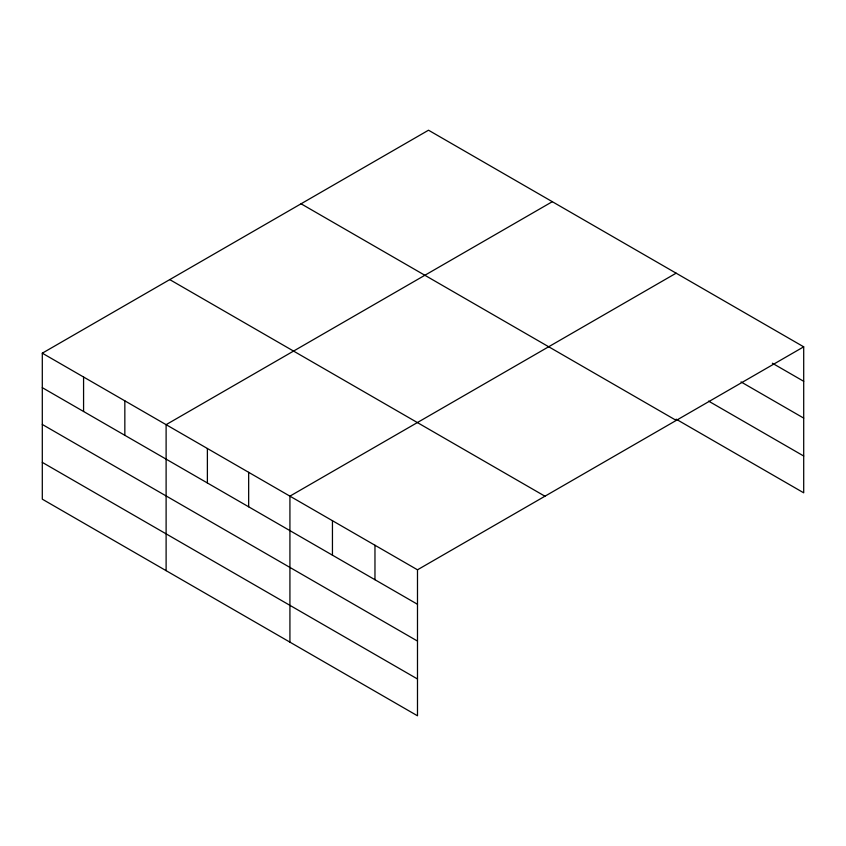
<?xml version="1.0" encoding="UTF-8"?>
<svg xmlns="http://www.w3.org/2000/svg" width="846" height="846" viewBox="0 0 846 846"><rect width="100%" height="100%" fill="white"/><g stroke="black" fill="none" stroke-linecap="round" stroke-linejoin="round"><path stroke-width="1.27" d="M417.49 641.078L417.49 569.802L42.3 353.184L42.3 499.172L417.49 715.79L417.49 641.078L42.3 424.459M676.134 419.172L803.7 492.816L803.7 346.828L428.51 130.21L42.3 353.184M552.322 201.686L166.112 424.66L166.112 570.659M676.134 273.173L289.924 496.147L289.924 642.146M417.49 569.802L803.7 346.828M772.366 363.22L803.7 381.303M741.033 381.927L803.7 418.104M708.588 401.11L803.7 456.015M301.06 203.791L676.25 420.409M169.75 279.603L544.94 496.211M42.3 387.658L417.49 604.277M42.3 462.381L417.49 678.989M374.968 545.247L374.968 579.732M332.446 520.702L332.446 555.177M248.661 472.322L248.661 506.796M207.386 448.496L207.386 482.971M124.838 400.835L124.838 435.32M83.574 377.009L83.574 411.494"/></g></svg>
